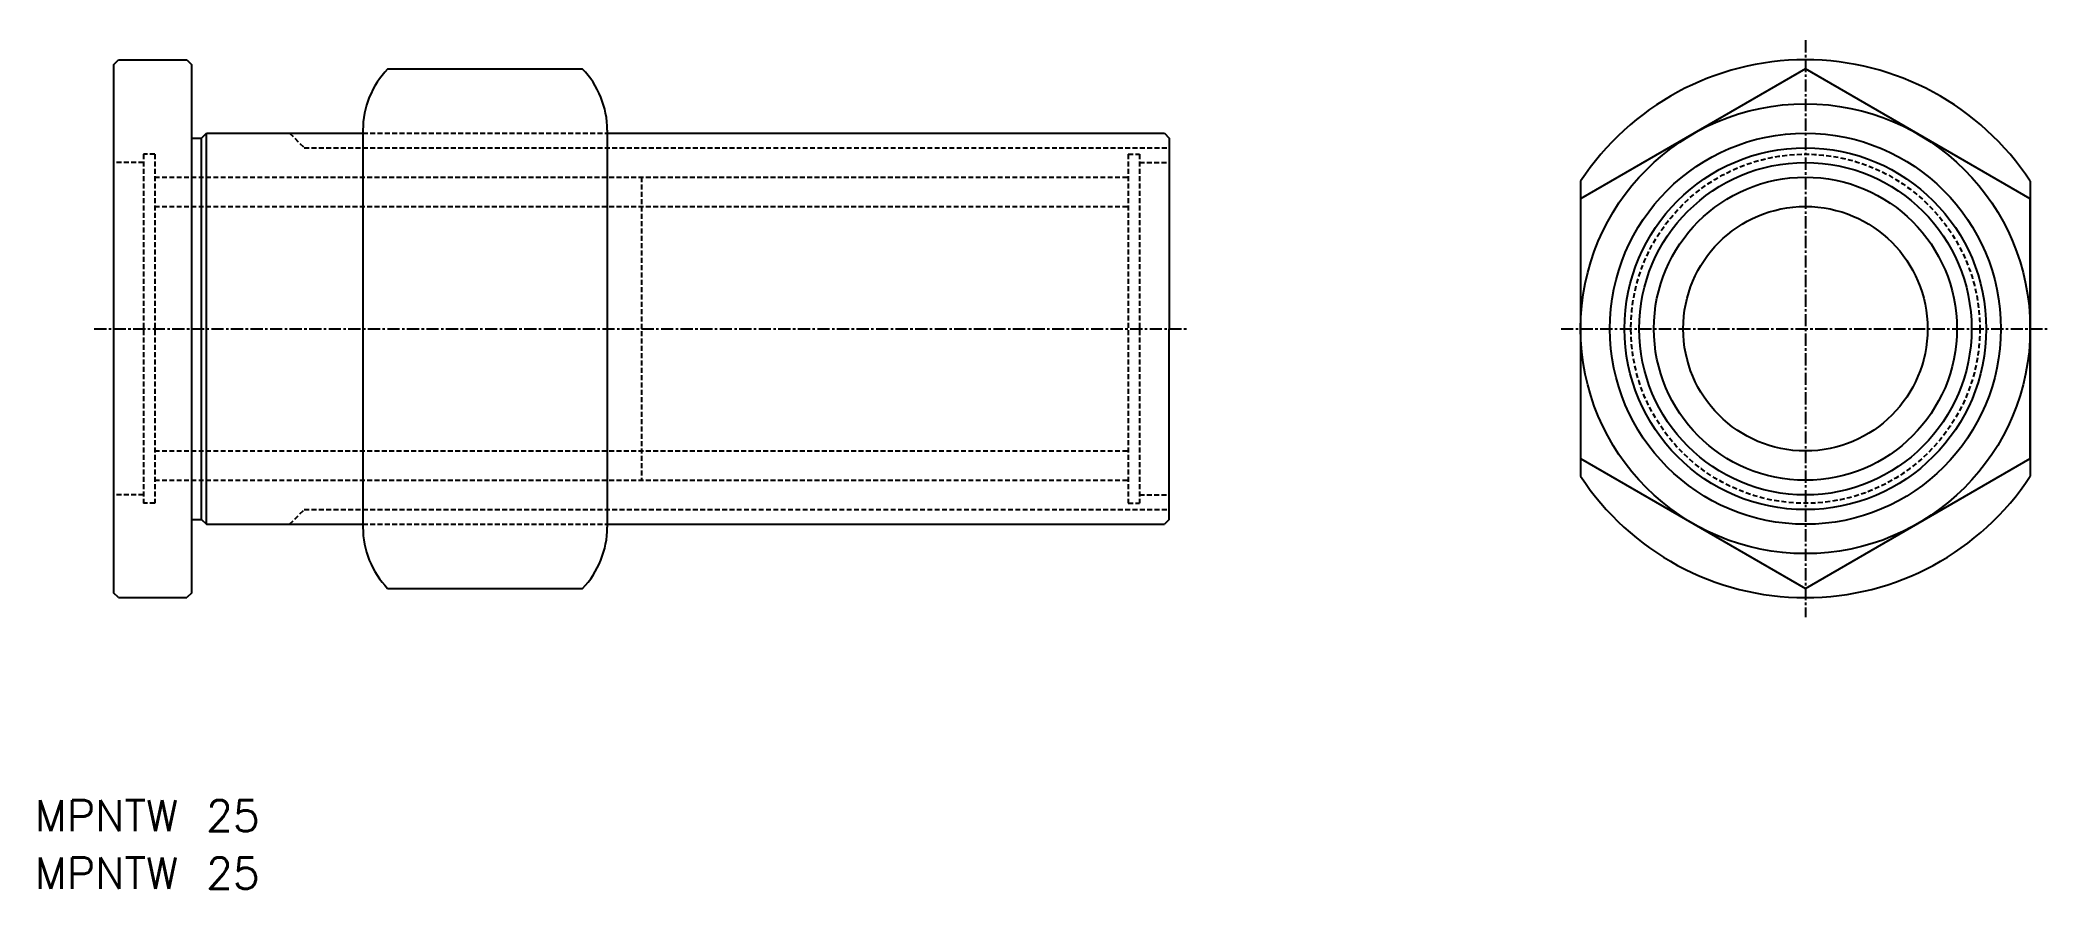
# Model space of a CAD drawing. Extents: x 991 to 1196, y -141 to -54.
import ezdxf

# ---------------------------------------------------------------- set-up
doc = ezdxf.new("R2010")
doc.units = 0
doc.linetypes.add('CENTER', pattern=[2, 1.25, -0.25, 0.25, -0.25])
doc.linetypes.add('DASHED', pattern=[0.75, 0.5, -0.25])
doc.layers.get('0').update_dxf_attribs({"linetype": 'CONTINUOUS'})
doc.layers.add('CENTER', color=1, linetype='CENTER')
doc.styles.get("Standard").update_dxf_attribs({"font": 'txt.shx', "bigfont": 'bigfont.shx'})

msp = doc.modelspace()

# ---------------------------------------------------------------- linework, layer by layer
at = {"color": 7, "linetype": 'CONTINUOUS'}
for p, q in [((998.36, -56.91), (998.86, -56.41)), ((998.36, -56.91), (998.36, -110.91)), ((998.86, -56.41), (1005.86, -56.41)), ((1005.86, -56.41), (1006.36, -56.91)), ((1006.36, -110.91), (1006.36, -56.91)), ((1026.39, -57.35), (1046.33, -57.35)), ((1023.86, -63.61), (1023.86, -104.21)), ((1048.86, -63.61), (1048.86, -104.21)), ((1006.36, -64.41), (1007.36, -64.41)), ((1007.36, -64.41), (1007.86, -63.91)), ((1007.36, -103.41), (1007.36, -64.41)), ((1007.86, -63.91), (1023.86, -63.91)), ((1007.86, -103.91), (1007.86, -63.91)), ((1048.86, -63.91), (1105.86, -63.91)), ((1105.86, -63.91), (1106.36, -64.41)), ((1106.36, -64.41), (1106.36, -83.91)), ((1148.44, -68.83), (1148.44, -98.98)), ((1194.44, -68.83), (1194.44, -98.98)), ((1106.36, -103.41), (1106.36, -83.91)), ((1006.36, -103.41), (1007.36, -103.41)), ((1007.36, -103.41), (1007.86, -103.91)), ((1007.86, -103.91), (1023.86, -103.91)), ((1048.86, -103.91), (1105.86, -103.91)), ((1106.36, -103.41), (1105.86, -103.91)), ((998.86, -111.41), (998.36, -110.91)), ((1006.36, -110.91), (1005.86, -111.41)), ((1026.39, -110.47), (1046.33, -110.47)), ((998.86, -111.41), (1005.86, -111.41))]:
    msp.add_line(p, q, dxfattribs=at)
at = {"color": 3, "linetype": 'DASHED'}
for p, q in [((1016.36, -63.91), (1017.86, -65.41)), ((1017.86, -65.41), (1106.36, -65.41)), ((1023.86, -63.91), (1048.86, -63.91)), ((1001.41, -66.91), (998.36, -66.91)), ((1002.56, -66.06), (1001.41, -66.06)), ((1001.41, -66.06), (1001.41, -101.76)), ((1002.56, -66.06), (1002.56, -101.76)), ((1102.16, -66.06), (1103.31, -66.06)), ((1102.16, -66.06), (1102.16, -101.76)), ((1103.31, -66.06), (1103.31, -101.76)), ((1103.31, -66.91), (1106.36, -66.91)), ((1002.56, -68.41), (1102.16, -68.41)), ((1052.36, -68.41), (1052.36, -99.41)), ((1002.56, -71.41), (1102.16, -71.41)), ((1002.56, -96.41), (1102.16, -96.41)), ((1002.56, -99.41), (1102.16, -99.41)), ((1001.41, -100.91), (998.36, -100.91)), ((1002.56, -101.76), (1001.41, -101.76)), ((1016.36, -103.91), (1017.86, -102.41)), ((1017.86, -102.41), (1106.36, -102.41)), ((1102.16, -101.76), (1103.31, -101.76)), ((1103.31, -100.91), (1106.36, -100.91)), ((1023.86, -103.91), (1048.86, -103.91))]:
    msp.add_line(p, q, dxfattribs=at)
at = {"color": 7, "linetype": 'CONTINUOUS'}
msp.add_lwpolyline([(1194.44, -70.63), (1171.44, -57.35), (1148.44, -70.63), (1148.44, -97.19), (1171.44, -110.47), (1194.44, -97.19)], close=True, dxfattribs=at)
for radius in [23, 20, 17, 15.5, 12.5]:
    msp.add_circle((1171.44, -83.91), radius, dxfattribs=at)
at = {"color": 3, "linetype": 'CONTINUOUS'}
msp.add_circle((1171.44, -83.91), 18.5, dxfattribs=at)
at = {"color": 3, "linetype": 'DASHED'}
msp.add_circle((1171.44, -83.91), 17.85, dxfattribs=at)
at = {"color": 7, "linetype": 'CONTINUOUS'}
for centre, radius, start, end in [((1032.86, -63.61), 9, 135.9452, 180), ((1039.86, -63.61), 9, 0, 44.0548), ((1171.44, -83.91), 27.5, 33.2419, 146.7581), ((1171.44, -83.91), 27.5, 213.2419, 326.7581), ((1032.86, -104.21), 9, 180, 224.0548), ((1039.86, -104.21), 9, 315.9452, 360)]:
    msp.add_arc(centre, radius, start, end, dxfattribs=at)
at = {"layer": 'CENTER', "color": 1, "linetype": 'CENTER'}
for p, q in [((1171.44, -54.41), (1171.44, -113.41)), ((996.36, -83.91), (1108.36, -83.91)), ((1146.44, -83.91), (1196.44, -83.91))]:
    msp.add_line(p, q, dxfattribs=at)

# ---------------------------------------------------------------- texts
at = {"color": 7, "linetype": 'CONTINUOUS'}
for p in [(990.29, -135.3), (990.29, -141.18)]:
    msp.add_text('MPNTW 25', height=3.2, dxfattribs=at).set_placement(p)

doc.saveas('drawing.dxf')
